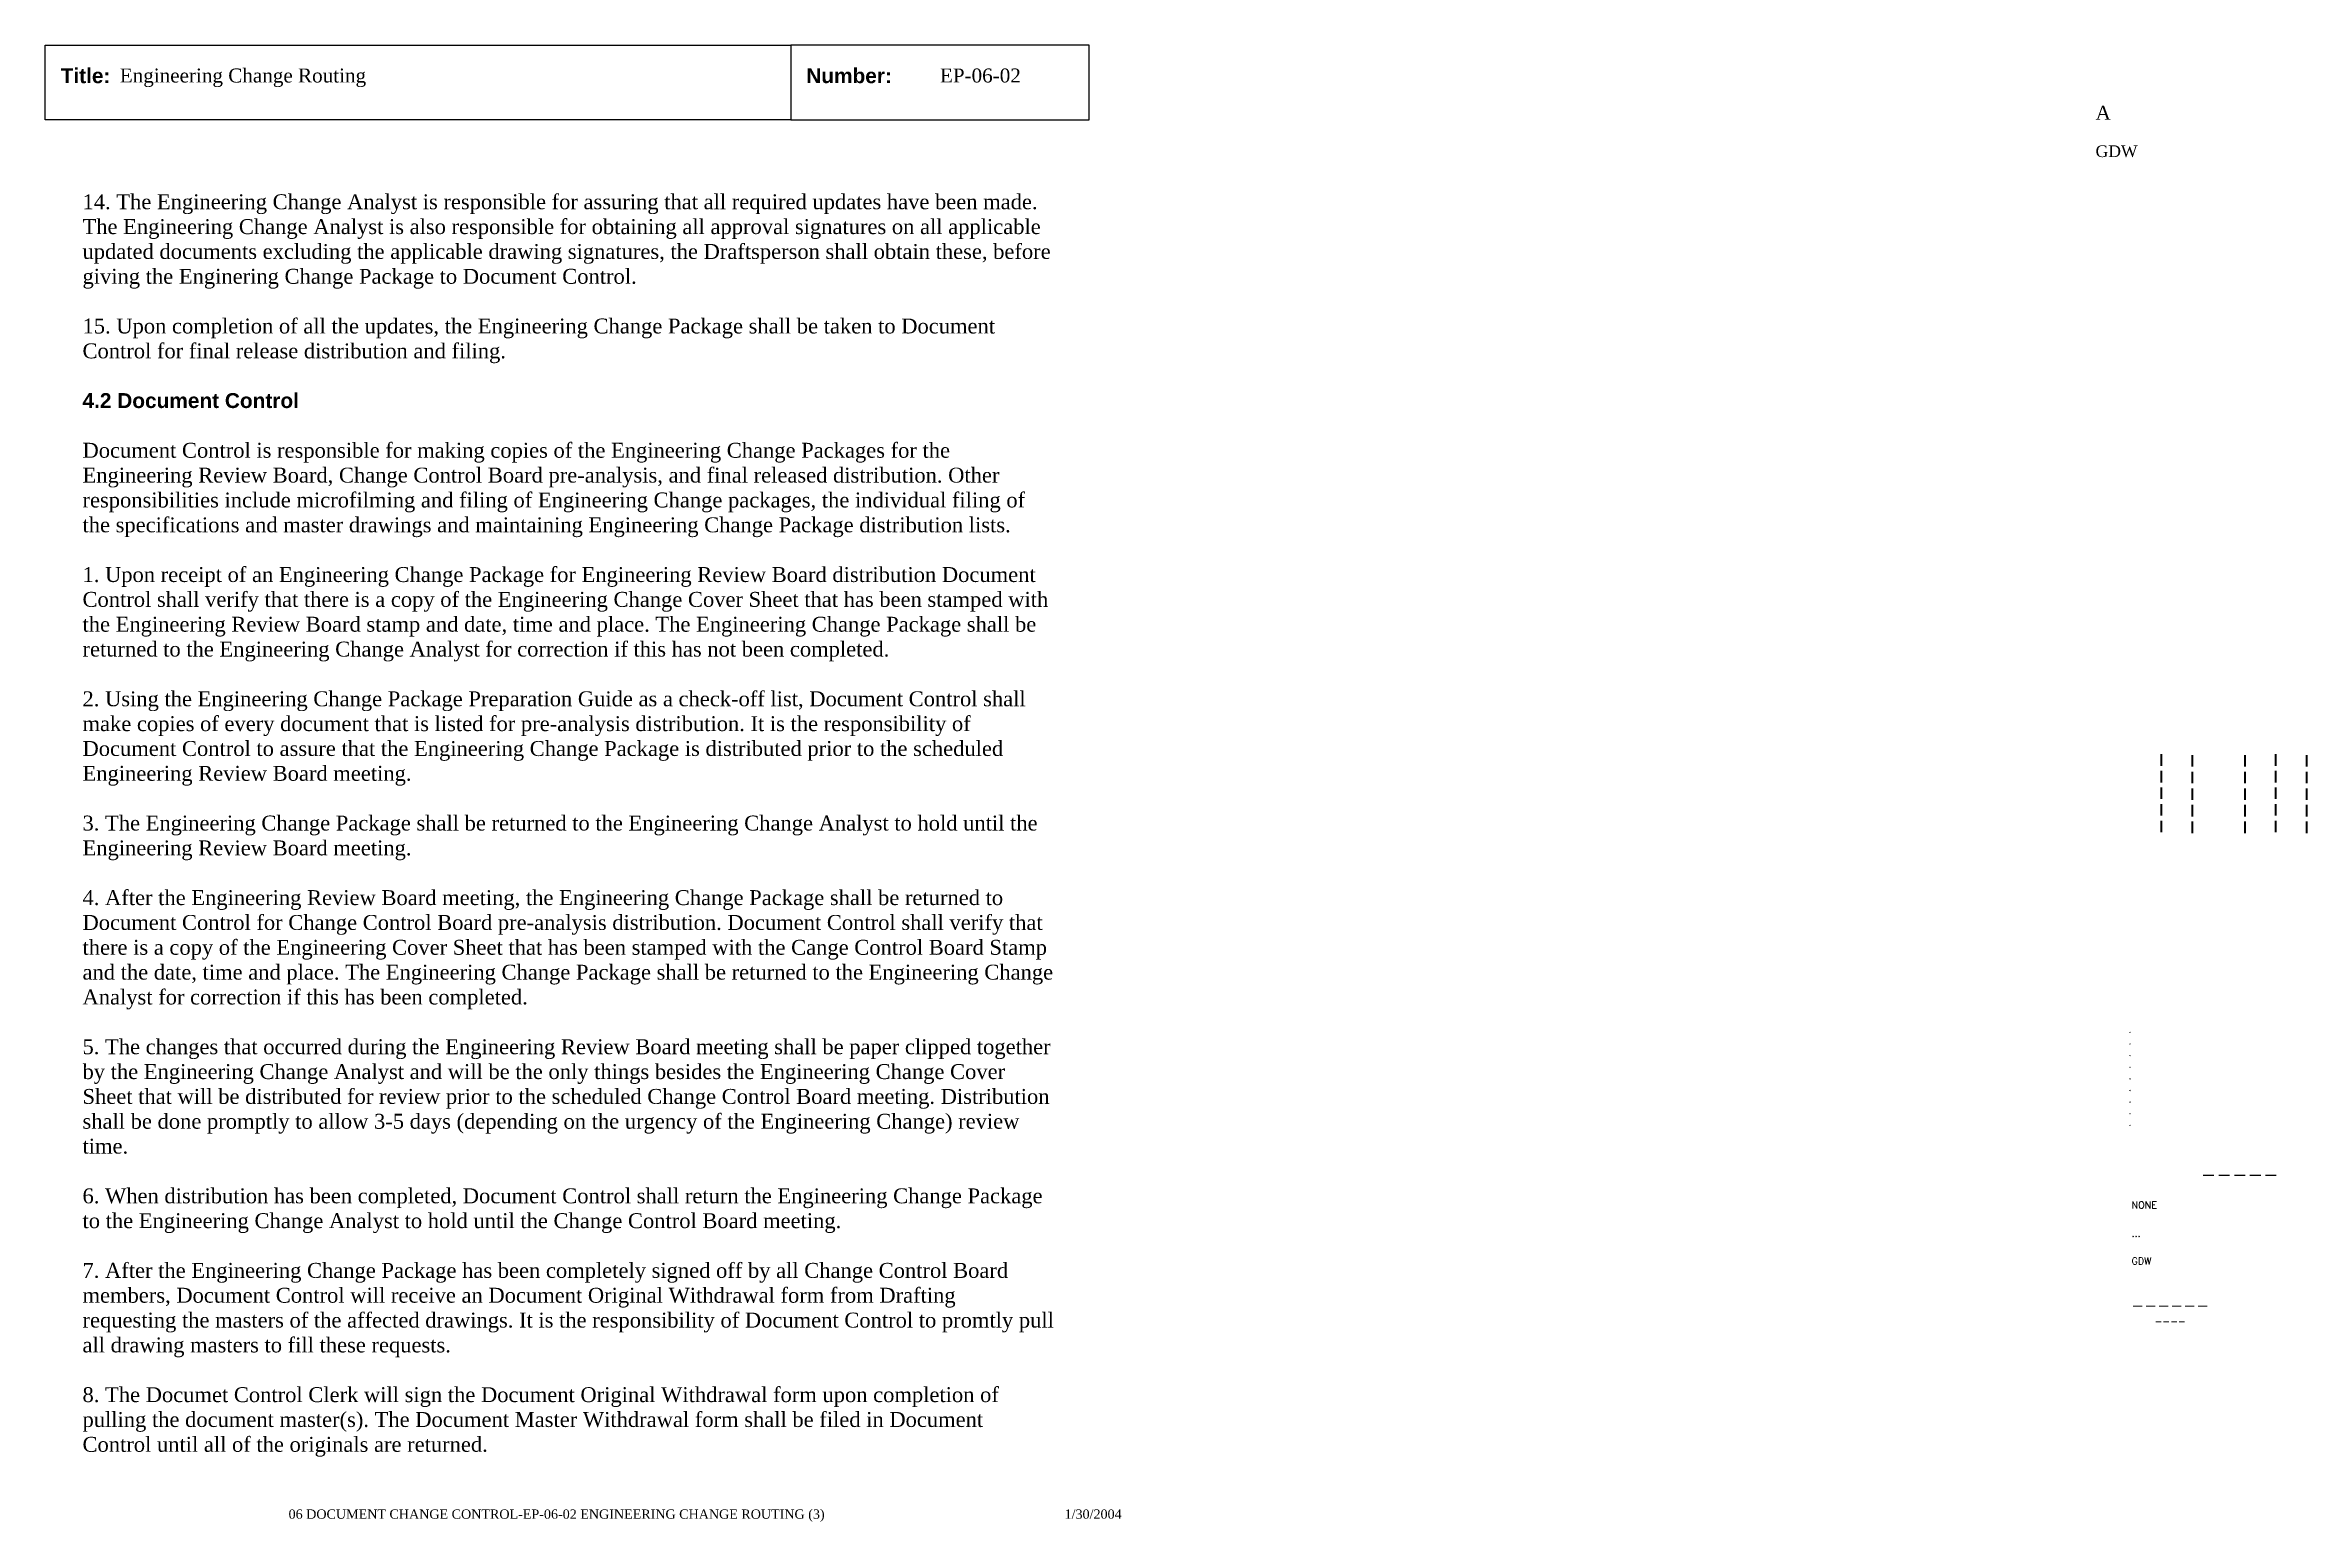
# Paper-space layout 'EP-06-02 Engineering Change Routing (3)' of a CAD drawing. Header units: inches. Extents: x 1 to 31.3, y 0.2 to 20.
import ezdxf
from ezdxf.enums import TextEntityAlignment as Align

# ---------------------------------------------------------------- set-up
doc = ezdxf.new("R2010")
doc.units = ezdxf.units.IN
doc.header["$MEASUREMENT"] = 0
doc.layers.add('TitleBlock_Attributes', color=40, linetype='Continuous', plot=False)
doc.layers.add('TitleBlock_Atts_Print', color=1, linetype='Continuous')
doc.styles.get("Standard").update_dxf_attribs({"font": 'simplex.shx'})
doc.styles.add('style1', font='TIMES.TTF')
doc.styles.add('styleAtt', font='TIMES.TTF')
doc.styles.add('TBBIGTEXT', font='complex.shx')

# ---------------------------------------------------------------- blocks, each defined once
blk = doc.blocks.new('Test1')
at = {"layer": 'TitleBlock_Attributes', "style": 'TBBIGTEXT', "width": 0.8}
for tag, p, height in [('SideLine1', (29.492, 9.408), 0.25), ('SideLine2', (29.906, 9.396), 0.25), ('SideLine3', (30.612, 9.396), 0.25), ('SideLine4', (31.026, 9.408), 0.25), ('SideLine5', (31.44, 9.396), 0.25), ('File-Layout', (28.803, 3.641), 0.125)]:
    blk.add_attdef(tag, p, '', height=height, rotation=90, dxfattribs=at)
at = {"layer": 'TitleBlock_Attributes'}
for tag, p, height in [('REV1', (28.947, 6.754), 0.0625), ('REV2', (28.947, 6.598), 0.0625), ('REV3', (28.947, 6.442), 0.0625), ('REV4', (28.947, 6.286), 0.0625), ('REV5', (28.947, 6.13), 0.0625), ('REV6', (28.947, 5.974), 0.0625), ('REV7', (28.947, 5.818), 0.0625), ('REV8', (28.947, 5.662), 0.0625), ('REV9', (28.947, 5.506), 0.0625), ('SCALE', (28.983, 4.394), 0.0938), ('INCHARGE', (28.983, 4.016), 0.0938), ('DRW', (28.983, 3.641), 0.0938)]:
    blk.add_attdef(tag, p, '', height=height, dxfattribs=at)
at = {"layer": 'TitleBlock_Attributes', "style": 'TBBIGTEXT'}
for tag, height, p in [('PROJNUM', 0.188, (30.434, 4.761)), ('DWG_NUM', 0.156, (31.168, 4.127)), ('CUSTOMER', 0.156, (29.501, 3.017)), ('LOCATION', 0.0938, (29.501, 2.835)), ('DESC_1', 0.188, (29.501, 2.412)), ('DESC_2', 0.188, (29.501, 2.1)), ('DESC_3', 0.188, (29.501, 1.787))]:
    blk.add_attdef(tag, text='', height=height, dxfattribs=at).set_placement(p, align=Align.CENTER)
at = {"layer": 'TitleBlock_Attributes'}
blk.add_attdef('DRW_DATE', text='', height=0.0938, dxfattribs=at).set_placement((31.149, 3.648), align=Align.CENTER)

psp = doc.layouts.new('EP-06-02 Engineering Change Routing (3)')

# ---------------------------------------------------------------- linework, layer by layer
for points in [[(1, 20), (11, 20), (11, 19), (1, 19)], [(11, 19), (15, 19), (15, 20), (11, 20)]]:
    psp.add_lwpolyline(points, close=True)

# ---------------------------------------------------------------- block references
ref = psp.add_blockref('Test1', (0, 0))
ref.add_attrib('CUSTOMER', '------', dxfattribs={"layer": 'TitleBlock_Attributes', "height": 0.1562, "style": 'TBBIGTEXT'}).set_placement((29.501, 3.017), align=Align.CENTER)
ref.add_attrib('LOCATION', '----', dxfattribs={"layer": 'TitleBlock_Attributes', "height": 0.0938, "style": 'TBBIGTEXT'}).set_placement((29.501, 2.835), align=Align.CENTER)
ref.add_attrib('DESC_1', 'Engineering Change Routing', (2, 19.5), dxfattribs={"layer": 'TitleBlock_Atts_Print', "height": 0.1875, "style": 'styleAtt'})
ref.add_attrib('DESC_2', 'EP-06-02', (13, 19.5), dxfattribs={"layer": 'TitleBlock_Atts_Print', "height": 0.1875, "style": 'styleAtt'})
ref.add_attrib('DESC_3', 'A', (28.5, 19), dxfattribs={"layer": 'TitleBlock_Attributes', "height": 0.188, "style": 'styleAtt'})
ref.add_attrib('PROJNUM', '-----', dxfattribs={"layer": 'TitleBlock_Attributes', "height": 0.1875, "style": 'TBBIGTEXT'}).set_placement((30.434, 4.761), align=Align.CENTER)
ref.add_attrib('DWG_NUM', 'GDW', (28.5, 18.5), dxfattribs={"layer": 'TitleBlock_Attributes', "height": 0.1562, "style": 'styleAtt'})
ref.add_attrib('DRW_DATE', '1/30/2004', dxfattribs={"layer": 'TitleBlock_Atts_Print', "height": 0.125, "style": 'styleAtt'}).set_placement((15.055, 0.232), align=Align.CENTER)
ref.add_attrib('DRW', 'GDW', (28.983, 3.641), dxfattribs={"layer": 'TitleBlock_Attributes', "height": 0.0938})
ref.add_attrib('INCHARGE', '...', (28.983, 4.016), dxfattribs={"layer": 'TitleBlock_Attributes', "height": 0.0938})
ref.add_attrib('SCALE', 'NONE', (28.983, 4.394), dxfattribs={"layer": 'TitleBlock_Attributes', "height": 0.0938})
ref.add_attrib('REV1', '.', (28.947, 6.754), dxfattribs={"layer": 'TitleBlock_Attributes', "height": 0.0625})
ref.add_attrib('REV2', '.', (28.947, 6.598), dxfattribs={"layer": 'TitleBlock_Attributes', "height": 0.0625})
ref.add_attrib('REV3', '.', (28.947, 6.442), dxfattribs={"layer": 'TitleBlock_Attributes', "height": 0.0625})
ref.add_attrib('REV4', '.', (28.947, 6.286), dxfattribs={"layer": 'TitleBlock_Attributes', "height": 0.0625})
ref.add_attrib('REV5', '.', (28.947, 6.13), dxfattribs={"layer": 'TitleBlock_Attributes', "height": 0.0625})
ref.add_attrib('REV6', '.', (28.947, 5.974), dxfattribs={"layer": 'TitleBlock_Attributes', "height": 0.0625})
ref.add_attrib('REV7', '.', (28.947, 5.818), dxfattribs={"layer": 'TitleBlock_Attributes', "height": 0.0625})
ref.add_attrib('REV8', '.', (28.947, 5.662), dxfattribs={"layer": 'TitleBlock_Attributes', "height": 0.0625})
ref.add_attrib('REV9', '.', (28.947, 5.506), dxfattribs={"layer": 'TitleBlock_Attributes', "height": 0.0625})
ref.add_attrib('SideLine1', '-----', (29.492, 9.408), dxfattribs={"layer": 'TitleBlock_Attributes', "height": 0.25, "rotation": 90, "style": 'TBBIGTEXT', "width": 0.8})
ref.add_attrib('SideLine2', '-----', (29.906, 9.396), dxfattribs={"layer": 'TitleBlock_Attributes', "height": 0.25, "rotation": 90, "style": 'TBBIGTEXT', "width": 0.8})
ref.add_attrib('SideLine3', '-----', (30.612, 9.396), dxfattribs={"layer": 'TitleBlock_Attributes', "height": 0.25, "rotation": 90, "style": 'TBBIGTEXT', "width": 0.8})
ref.add_attrib('SideLine4', '-----', (31.026, 9.408), dxfattribs={"layer": 'TitleBlock_Attributes', "height": 0.25, "rotation": 90, "style": 'TBBIGTEXT', "width": 0.8})
ref.add_attrib('SideLine5', '-----', (31.44, 9.396), dxfattribs={"layer": 'TitleBlock_Attributes', "height": 0.25, "rotation": 90, "style": 'TBBIGTEXT', "width": 0.8})
ref.add_attrib('File-Layout', '06 DOCUMENT CHANGE CONTROL-EP-06-02 ENGINEERING CHANGE ROUTING (3)', dxfattribs={"layer": 'TitleBlock_Atts_Print', "height": 0.125, "style": 'styleAtt'}).set_placement((7.859, 0.232), align=Align.CENTER)

# ---------------------------------------------------------------- texts
at = {"color": 5, "char_height": 0.2, "width": 2, "attachment_point": 1, "line_spacing_factor": 1.5, "style": 'style1'}
for s, insert in [('{\\fArial|b1|i0|c0|p34;Title:}', (1.207, 19.691)), ('{\\fArial|b1|i0|c0|p34;Number:}', (11.207, 19.691))]:
    psp.add_mtext(s, dxfattribs=dict(at, insert=insert))
at = {"color": 5, "insert": (1.5, 18), "char_height": 0.2, "width": 13, "attachment_point": 1, "style": 'style1'}
psp.add_mtext('14. The Engineering Change Analyst is responsible for assuring that all required updates have been made. The Engineering Change Analyst is also responsible for obtaining all approval signatures on all applicable updated documents excluding the applicable drawing signatures, the Draftsperson shall obtain these, before giving the Enginering Change Package to Document Control.\\P\\P15. Upon completion of all the updates, the Engineering Change Package shall be taken to Document Control for final release distribution and filing.\\P\\P{\\fArial|b1|i0|c0|p34;4.2 Document Control\\P\\P}Document Control is responsible for making copies of the Engineering Change Packages for the Engineering Review Board, Change Control Board pre-analysis, and final released distribution. Other responsibilities include microfilming and filing of Engineering Change packages, the individual filing of the specifications and master drawings and maintaining Engineering Change Package distribution lists.\\P\\P1. Upon receipt of an Engineering Change Package for Engineering Review Board distribution Document Control shall verify that there is a copy of the Engineering Change Cover Sheet that has been stamped with the Engineering Review Board stamp and date, time and place. The Engineering Change Package shall be returned to the Engineering Change Analyst for correction if this has not been completed.\\P\\P2. Using the Engineering Change Package Preparation Guide as a check-off list, Document Control shall make copies of every document that is listed for pre-analysis distribution. It is the responsibility of Document Control to assure that the Engineering Change Package is distributed prior to the scheduled Engineering Review Board meeting.\\P\\P3. The Engineering Change Package shall be returned to the Engineering Change Analyst to hold until the Engineering Review Board meeting.\\P\\P4. After the Engineering Review Board meeting, the Engineering Change Package shall be returned to Document Control for Change Control Board pre-analysis distribution. Document Control shall verify that there is a copy of the Engineering Cover Sheet that has been stamped with the Cange Control Board Stamp and the date, time and place. The Engineering Change Package shall be returned to the Engineering Change Analyst for correction if this has been completed.\\P\\P5. The changes that occurred during the Engineering Review Board meeting shall be paper clipped together by the Engineering Change Analyst and will be the only things besides the Engineering Change Cover Sheet that will be distributed for review prior to the scheduled Change Control Board meeting. Distribution shall be done promptly to allow 3-5 days (depending on the urgency of the Engineering Change) review time.\\P\\P6. When distribution has been completed, Document Control shall return the Engineering Change Package to the Engineering Change Analyst to hold until the Change Control Board meeting.\\P\\P7. After the Engineering Change Package has been completely signed off by all Change Control Board members, Document Control will receive an Document Original Withdrawal form from Drafting requesting the masters of the affected drawings. It is the responsibility of Document Control to promtly pull all drawing masters to fill these requests.\\P\\P8. The Documet Control Clerk will sign the Document Original Withdrawal form upon completion of pulling the document master(s). The Document Master Withdrawal form shall be filed in Document Control until all of the originals are returned.', dxfattribs=at)

doc.saveas('drawing.dxf')
